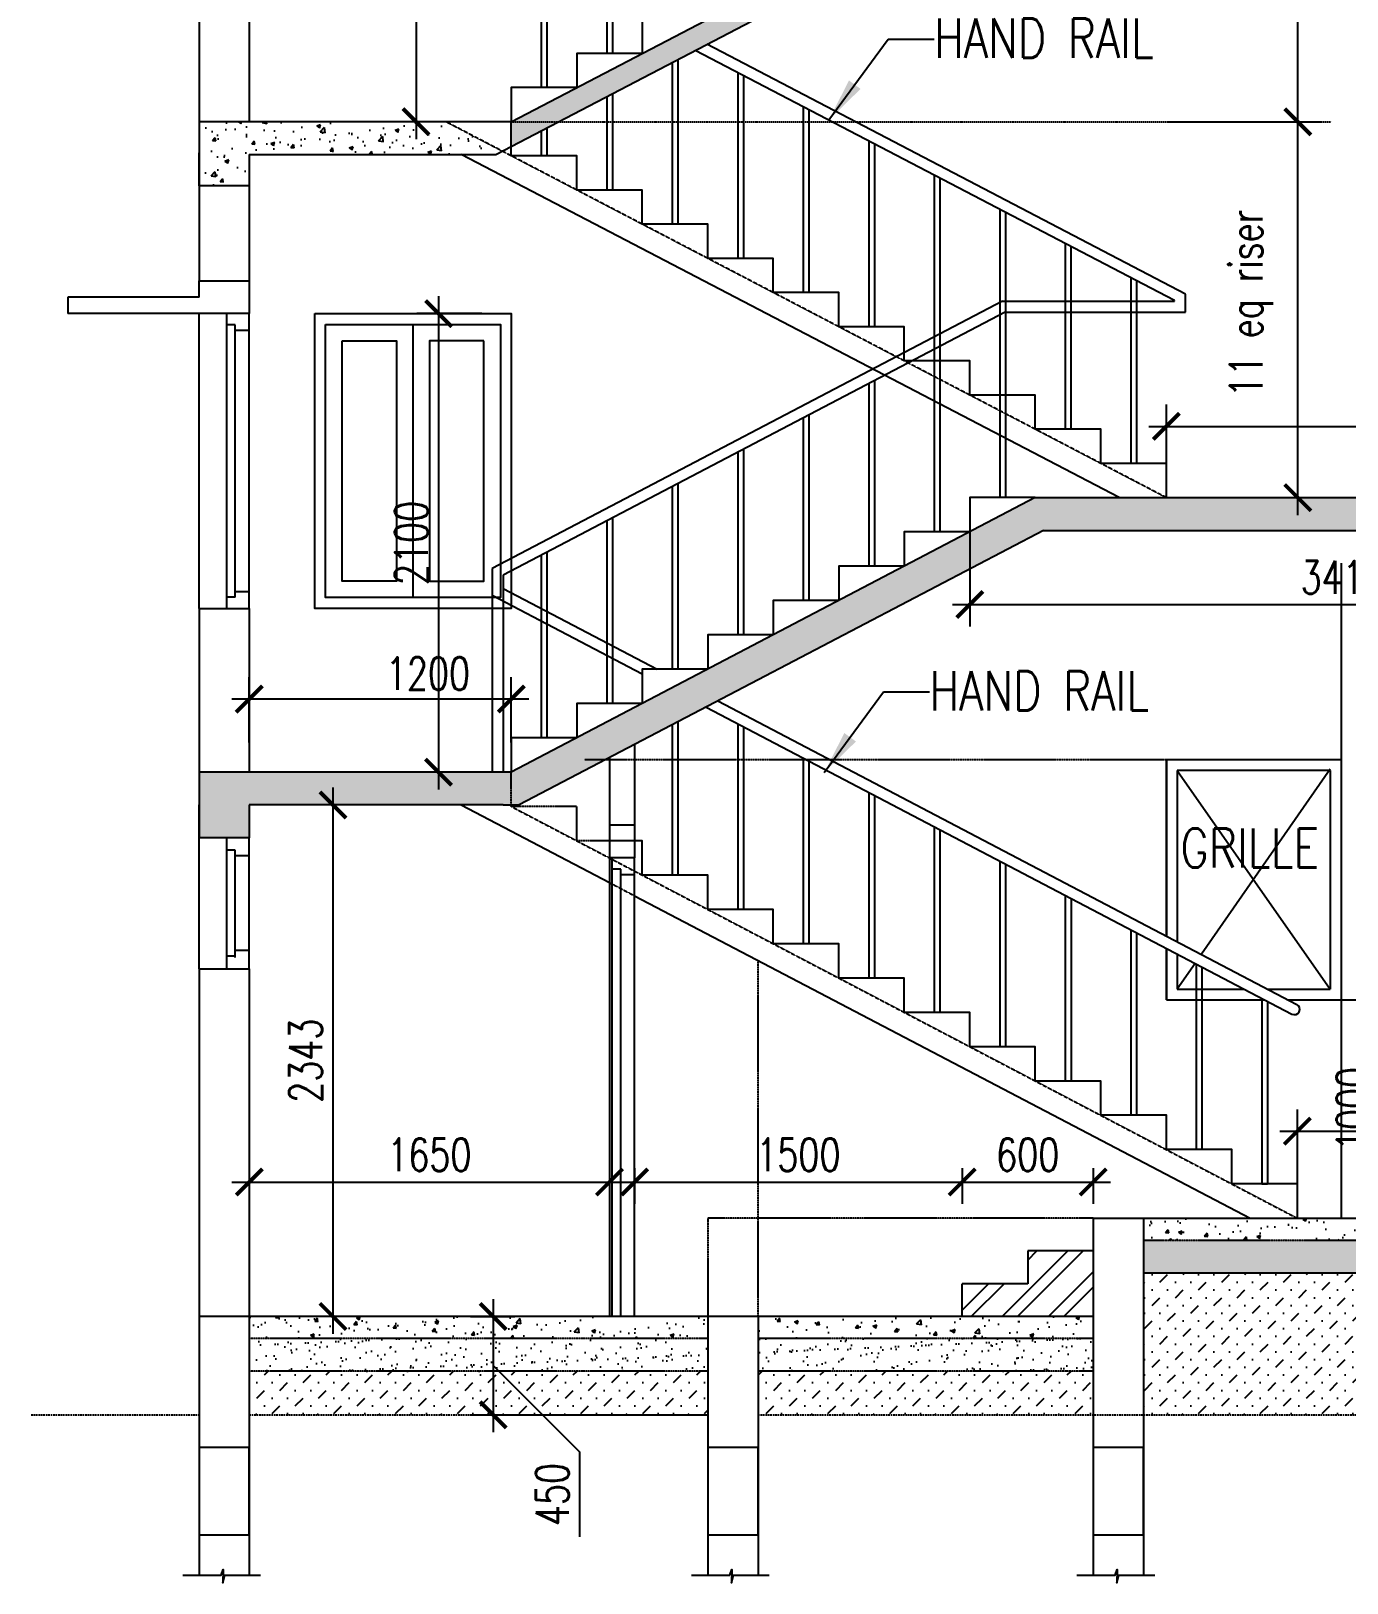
# Model space of a CAD drawing. Header units: millimetres. Extents: x 12977220 to 13113408, y -169657 to -55898.
# Drawn here: x 12994733 to 13000760, y -68969 to -61862 of the extents above; entities that cross this region are included whole.
import ezdxf

# ---------------------------------------------------------------- set-up
doc = ezdxf.new("R2010")
doc.units = ezdxf.units.MM
doc.header["$LTSCALE"] = 3
doc.header["$PDMODE"] = 66
for name, pattern in [('ACAD_ISO07W100', [3, 0, -3]), ('CENTER2', [1.125, 0.75, -0.125, 0.125, -0.125]), ('HIDDEN', [0.375, 0.25, -0.125]), ('HIDDEN2', [0.1875, 0.125, -0.0625])]:
    doc.linetypes.add(name, pattern=pattern)
for name, color, linetype in [('C3', 2, 'Continuous'), ('CENTER', 40, 'CENTER2'), ('hid', 6, 'HIDDEN2'), ('text', 33, 'Continuous'), ('WAL', 4, 'Continuous'), ('WALL', 7, 'Continuous'), ('WIN', 5, 'Continuous')]:
    doc.layers.add(name, color=color, linetype=linetype)
doc.layers.add('C4', color=210, linetype='Continuous', lineweight=25)
doc.styles.add('RS3', font='romans.shx', dxfattribs={"width": 0.75, "height": 150})
doc.styles.add('rs4', font='romans.shx', dxfattribs={"width": 0.8, "height": 200})
doc.styles.get("Standard").update_dxf_attribs({"font": 'ARIALBD.TTF', "height": 4.5})
doc.dimstyles.new('ISO-25', dxfattribs={"dimtxt": 2.5, "dimasz": 2.5, "dimexe": 1.25, "dimexo": 0.625, "dimtad": 1, "dimtxsty": 'Standard', "dimcen": 2.5, "dimadec": 0, "dimazin": 0, "dimtfac": 1, "dimtmove": 0, "dimatfit": 3, "dimfxl": 1, "dimarcsym": 0})
pattern_1 = [(45, (10598674.43, 409316.026), (35.3553391, 106.0660172), [50, -50, 0, -50, 0, -50])]
pattern_2 = [(50, (10598674.43, 409316.03), (179.315046, -15.688034), [18.75, -206.25]), (355, (10598674.43, 409316.03), (-34.687833, 188.048033), [15, -165]), (100.4514, (10598689.37, 409314.72), (144.627345, 172.359886), [15.935047, -175.285528]), (46.1842, (10598674.43, 409366.03), (266.810262, -41.379754), [28.125, -309.375]), (96.6356, (10598696.67, 409362.58), (233.665676, 243.529468), [23.902572, -262.92825]), (351.1842, (10598674.43, 409366.03), (233.665486, 243.52965), [22.5, -247.5]), (21, (10598699.43, 409353.53), (149.226763, -100.654723), [18.75, -206.25]), (326, (10598699.43, 409353.53), (60.828833, 181.287511), [15, -165]), (71.4514, (10598711.87, 409345.14), (210.055657, 80.632624), [15.935047, -175.285528]), (37.5, (10598674.43, 409316.026), (3.0399638, 83.2234635), [0, -163, 0, -167.5, 0, -165.625]), (7.5, (10598674.43, 409316.03), (65.7673844, 98.602928), [0, -95.5, 0, -159.25, 0, -63.125]), (327.5, (10598618.68, 409316.026), (133.455609, -5.638718), [0, -62.5, 0, -195, 0, -258.75]), (317.5, (10598593.68, 409316.03), (145.7965423, 25.0262456), [0, -81.25, 0, -129.5, 0, -183.75])]
pattern_3 = [(82.5, (10598674.43, 409316.026), (-70.3506592, 65.8963561), [0, -76, 0, -85, 0, -81.25]), (52.5, (10598674.43, 409316.03), (-37.2068755, 162.3489865), [0, -41, 0, -68.5, 0, -26.25]), (12.5, (10598630.945, 409272.54), (109.9014636, 110.3016192), [0, -25, 0, -90, 0, -117.5]), (2.5, (10598630.94, 409272.54), (75.252108, 137.3131425), [0, -12.5, 0, -59, 0, -67.5])]

# ---------------------------------------------------------------- blocks, each defined once
blk = doc.blocks.new('_ARCHTICK')
at = {"color": 0, "linetype": 'ByBlock', "const_width": 0.15}
blk.add_lwpolyline([(-0.5, -0.5), (0.5, 0.5)], dxfattribs=at)
blk = doc.blocks.new('*D175')
at = {"layer": 'Defpoints', "color": 0, "transparency": 16777216}
for p in [(12995732.4, -64921.2), (12995732.4, -65120.1), (12996932.4, -65120.1)]:
    blk.add_point(p, dxfattribs=at)
at = {"layer": 'WALL', "color": 8, "lineweight": -2, "transparency": 16777216}
for p, q in [((12995732.4, -65120.1), (12995732.4, -64821.2)), ((12996932.4, -65120.1), (12996932.4, -64821.2)), ((12997012.4, -64921.2), (12995652.4, -64921.2))]:
    blk.add_line(p, q, dxfattribs=at)
at = {"layer": 'WALL', "color": 8, "lineweight": -2, "transparency": 16777216, "xscale": 120, "yscale": 120, "zscale": 120, "rotation": 180}
blk.add_blockref('_ARCHTICK', (12995732.4, -64921.2), dxfattribs=at)
at = {"layer": 'WALL', "color": 8, "lineweight": -2, "transparency": 16777216, "xscale": 120, "yscale": 120, "zscale": 120}
blk.add_blockref('_ARCHTICK', (12996932.4, -64921.2), dxfattribs=at)
at = {"layer": 'WALL', "color": 6, "transparency": 16777216, "insert": (12996550.7, -64804.7), "char_height": 150, "attachment_point": 5, "style": 'RS3'}
blk.add_mtext('1200', dxfattribs=at)
blk = doc.blocks.new('*D178')
at = {"layer": 'Defpoints', "color": 0, "transparency": 16777216}
for p in [(13002447.4, -66900.2), (13000532.4, -67220.4), (13002447.4, -67265.4)]:
    blk.add_point(p, dxfattribs=at)
at = {"layer": 'WALL', "color": 8, "lineweight": -2, "transparency": 16777216}
for p, q in [((13000532.4, -67220.4), (13000532.4, -66800.2)), ((13002447.4, -67265.4), (13002447.4, -66800.2)), ((13000452.4, -66900.2), (13002527.4, -66900.2))]:
    blk.add_line(p, q, dxfattribs=at)
at = {"layer": 'WALL', "color": 8, "lineweight": -2, "transparency": 16777216, "xscale": 120, "yscale": 120, "zscale": 120, "rotation": 180}
blk.add_blockref('_ARCHTICK', (13000532.4, -66900.2), dxfattribs=at)
at = {"layer": 'WALL', "color": 8, "lineweight": -2, "transparency": 16777216, "xscale": 120, "yscale": 120, "zscale": 120}
blk.add_blockref('_ARCHTICK', (13002447.4, -66900.2), dxfattribs=at)
at = {"layer": 'WALL', "color": 6, "transparency": 16777216, "insert": (13001489.9, -66775.2), "char_height": 150, "attachment_point": 5, "style": 'RS3'}
blk.add_mtext('1915', dxfattribs=at)
blk = doc.blocks.new('*D183')
at = {"layer": 'Defpoints', "color": 0, "ltscale": 0.15, "transparency": 16777216}
for p in [(13002447.4, -63672.3), (12999932.4, -63920.4), (13002447.4, -63911.4)]:
    blk.add_point(p, dxfattribs=at)
at = {"layer": 'text', "color": 8, "lineweight": -2, "ltscale": 0.15, "transparency": 16777216}
for p, q in [((12999932.4, -63920.4), (12999932.4, -63572.3)), ((13002447.4, -63911.4), (13002447.4, -63572.3)), ((12999852.4, -63672.3), (13002527.4, -63672.3))]:
    blk.add_line(p, q, dxfattribs=at)
at = {"layer": 'text', "color": 8, "lineweight": -2, "ltscale": 0.15, "transparency": 16777216, "xscale": 120, "yscale": 120, "zscale": 120, "rotation": 180}
blk.add_blockref('_ARCHTICK', (12999932.4, -63672.3), dxfattribs=at)
at = {"layer": 'text', "color": 8, "lineweight": -2, "ltscale": 0.15, "transparency": 16777216, "xscale": 120, "yscale": 120, "zscale": 120}
blk.add_blockref('_ARCHTICK', (13002447.4, -63672.3), dxfattribs=at)
at = {"layer": 'text', "color": 6, "ltscale": 0.15, "transparency": 16777216, "insert": (13001189.9, -63547.3), "char_height": 150, "attachment_point": 5, "style": 'RS3'}
blk.add_mtext('2515', dxfattribs=at)
blk = doc.blocks.new('*D193')
at = {"layer": 'Defpoints', "color": 0, "transparency": 16777216}
for p in [(12996745.9, -67748.9), (12996745.9, -68198.9), (12996849.4, -68198.9)]:
    blk.add_point(p, dxfattribs=at)
at = {"layer": 'WALL', "color": 8, "lineweight": -2, "transparency": 16777216}
for p, q in [((12996849.4, -67668.9), (12996849.4, -68278.9)), ((12996745.9, -67748.9), (12996949.4, -67748.9)), ((12996849.4, -67973.9), (12997245.6, -68369.2)), ((12996745.9, -68198.9), (12996949.4, -68198.9)), ((12997245.6, -68369.2), (12997245.6, -68758.5))]:
    blk.add_line(p, q, dxfattribs=at)
at = {"layer": 'WALL', "color": 8, "lineweight": -2, "transparency": 16777216, "xscale": 120, "yscale": 120, "zscale": 120}
for p, rotation in [((12996849.4, -67748.9), 90), ((12996849.4, -68198.9), 270)]:
    blk.add_blockref('_ARCHTICK', p, dxfattribs=dict(at, rotation=rotation))
at = {"layer": 'WALL', "color": 6, "transparency": 16777216, "insert": (12997120.6, -68563.9), "char_height": 150, "attachment_point": 5, "rotation": 90, "style": 'RS3'}
blk.add_mtext('450', dxfattribs=at)
blk = doc.blocks.new('*D194')
at = {"layer": 'Defpoints', "color": 0, "transparency": 16777216}
for p in [(12996313.9, -65406.1), (12996116, -67748.9), (12996313.9, -67748.9)]:
    blk.add_point(p, dxfattribs=at)
at = {"layer": 'WALL', "color": 8, "lineweight": -2, "transparency": 16777216}
for p, q in [((12996116, -65326.1), (12996116, -67828.9)), ((12996313.9, -65406.1), (12996016, -65406.1)), ((12996313.9, -67748.9), (12996016, -67748.9))]:
    blk.add_line(p, q, dxfattribs=at)
at = {"layer": 'WALL', "color": 8, "lineweight": -2, "transparency": 16777216, "xscale": 120, "yscale": 120, "zscale": 120}
for p, rotation in [((12996116, -65406.1), 90), ((12996116, -67748.9), 270)]:
    blk.add_blockref('_ARCHTICK', p, dxfattribs=dict(at, rotation=rotation))
at = {"layer": 'WALL', "color": 6, "transparency": 16777216, "insert": (12995991, -66577.5), "char_height": 150, "attachment_point": 5, "rotation": 90, "style": 'RS3'}
blk.add_mtext('2343', dxfattribs=at)
blk = doc.blocks.new('*D195')
at = {"layer": 'Defpoints', "color": 0, "transparency": 16777216}
for p in [(12995732.4, -66938.5), (12997382.4, -66938.5), (12997382.4, -67133)]:
    blk.add_point(p, dxfattribs=at)
at = {"layer": 'WALL', "color": 8, "lineweight": -2, "transparency": 16777216}
for p, q in [((12995732.4, -66938.5), (12995732.4, -67233)), ((12997382.4, -66938.5), (12997382.4, -67233)), ((12995652.4, -67133), (12997462.4, -67133))]:
    blk.add_line(p, q, dxfattribs=at)
at = {"layer": 'WALL', "color": 8, "lineweight": -2, "transparency": 16777216, "xscale": 120, "yscale": 120, "zscale": 120, "rotation": 180}
blk.add_blockref('_ARCHTICK', (12995732.4, -67133), dxfattribs=at)
at = {"layer": 'WALL', "color": 8, "lineweight": -2, "transparency": 16777216, "xscale": 120, "yscale": 120, "zscale": 120}
blk.add_blockref('_ARCHTICK', (12997382.4, -67133), dxfattribs=at)
at = {"layer": 'WALL', "color": 6, "transparency": 16777216, "insert": (12996557.4, -67008), "char_height": 150, "attachment_point": 5, "style": 'RS3'}
blk.add_mtext('1650', dxfattribs=at)
blk = doc.blocks.new('*D196')
at = {"layer": 'Defpoints', "color": 0, "transparency": 16777216}
for p in [(12997497.4, -67069.8), (12998997.4, -67069.8), (12998997.4, -67133)]:
    blk.add_point(p, dxfattribs=at)
at = {"layer": 'WALL', "color": 8, "lineweight": -2, "transparency": 16777216}
for p, q in [((12997497.4, -67069.8), (12997497.4, -67233)), ((12998997.4, -67069.8), (12998997.4, -67233)), ((12997417.4, -67133), (12999077.4, -67133))]:
    blk.add_line(p, q, dxfattribs=at)
at = {"layer": 'WALL', "color": 8, "lineweight": -2, "transparency": 16777216, "xscale": 120, "yscale": 120, "zscale": 120, "rotation": 180}
blk.add_blockref('_ARCHTICK', (12997497.4, -67133), dxfattribs=at)
at = {"layer": 'WALL', "color": 8, "lineweight": -2, "transparency": 16777216, "xscale": 120, "yscale": 120, "zscale": 120}
blk.add_blockref('_ARCHTICK', (12998997.4, -67133), dxfattribs=at)
at = {"layer": 'WALL', "color": 6, "transparency": 16777216, "insert": (12998247.4, -67008), "char_height": 150, "attachment_point": 5, "style": 'RS3'}
blk.add_mtext('1500', dxfattribs=at)
blk = doc.blocks.new('*D197')
at = {"layer": 'Defpoints', "color": 0, "transparency": 16777216}
for p in [(12998997.4, -67069.8), (12999597.4, -67069.8), (12999597.4, -67133)]:
    blk.add_point(p, dxfattribs=at)
at = {"layer": 'WALL', "color": 8, "lineweight": -2, "transparency": 16777216}
for p, q in [((12998997.4, -67069.8), (12998997.4, -67233)), ((12999597.4, -67069.8), (12999597.4, -67233)), ((12998917.4, -67133), (12999677.4, -67133))]:
    blk.add_line(p, q, dxfattribs=at)
at = {"layer": 'WALL', "color": 8, "lineweight": -2, "transparency": 16777216, "xscale": 120, "yscale": 120, "zscale": 120, "rotation": 180}
blk.add_blockref('_ARCHTICK', (12998997.4, -67133), dxfattribs=at)
at = {"layer": 'WALL', "color": 8, "lineweight": -2, "transparency": 16777216, "xscale": 120, "yscale": 120, "zscale": 120}
blk.add_blockref('_ARCHTICK', (12999597.4, -67133), dxfattribs=at)
at = {"layer": 'WALL', "color": 6, "transparency": 16777216, "insert": (12999297.4, -67008), "char_height": 150, "attachment_point": 5, "style": 'RS3'}
blk.add_mtext('600', dxfattribs=at)
blk = doc.blocks.new('*D198')
at = {"layer": 'Defpoints', "color": 0, "transparency": 16777216}
for p in [(12996797.6, -63156.1), (12996599.6, -65256.1), (12996797.6, -65256.1)]:
    blk.add_point(p, dxfattribs=at)
at = {"layer": 'WALL', "color": 8, "lineweight": -2, "transparency": 16777216}
for p, q in [((12996599.6, -63076.1), (12996599.6, -65336.1)), ((12996797.6, -63156.1), (12996499.6, -63156.1)), ((12996797.6, -65256.1), (12996499.6, -65256.1))]:
    blk.add_line(p, q, dxfattribs=at)
at = {"layer": 'WALL', "color": 8, "lineweight": -2, "transparency": 16777216, "xscale": 120, "yscale": 120, "zscale": 120}
for p, rotation in [((12996599.6, -63156.1), 90), ((12996599.6, -65256.1), 270)]:
    blk.add_blockref('_ARCHTICK', p, dxfattribs=dict(at, rotation=rotation))
at = {"layer": 'WALL', "color": 6, "transparency": 16777216, "insert": (12996474.6, -64206.1), "char_height": 150, "attachment_point": 5, "rotation": 90, "style": 'RS3'}
blk.add_mtext('2100', dxfattribs=at)
blk = doc.blocks.new('*D199')
at = {"layer": 'Defpoints', "color": 0, "transparency": 16777216}
for p in [(12996694.2, -60177.2), (12996496.3, -62277.2), (12996694.2, -62277.2)]:
    blk.add_point(p, dxfattribs=at)
at = {"layer": 'WALL', "color": 8, "lineweight": -2, "transparency": 16777216}
for p, q in [((12996496.3, -60097.2), (12996496.3, -62357.2)), ((12996694.2, -60177.2), (12996396.3, -60177.2)), ((12996694.2, -62277.2), (12996396.3, -62277.2))]:
    blk.add_line(p, q, dxfattribs=at)
at = {"layer": 'WALL', "color": 8, "lineweight": -2, "transparency": 16777216, "xscale": 120, "yscale": 120, "zscale": 120}
for p, rotation in [((12996496.3, -60177.2), 90), ((12996496.3, -62277.2), 270)]:
    blk.add_blockref('_ARCHTICK', p, dxfattribs=dict(at, rotation=rotation))
at = {"layer": 'WALL', "color": 6, "transparency": 16777216, "insert": (12996371.3, -61227.2), "char_height": 150, "attachment_point": 5, "rotation": 90, "style": 'RS3'}
blk.add_mtext('2100', dxfattribs=at)
blk = doc.blocks.new('*D201')
at = {"layer": 'Defpoints', "color": 0, "ltscale": 0.15, "transparency": 16777216}
for p in [(12999932.4, -62277.2), (13000534.5, -62277.2), (12999932.4, -63998.9)]:
    blk.add_point(p, dxfattribs=at)
at = {"layer": 'text', "color": 8, "lineweight": -2, "ltscale": 0.15, "transparency": 16777216}
for p, q in [((13000534.5, -64078.9), (13000534.5, -62197.2)), ((12999932.4, -62277.2), (13000634.5, -62277.2)), ((12999932.4, -63998.9), (13000634.5, -63998.9))]:
    blk.add_line(p, q, dxfattribs=at)
at = {"layer": 'text', "color": 8, "lineweight": -2, "ltscale": 0.15, "transparency": 16777216, "xscale": 120, "yscale": 120, "zscale": 120}
for p, rotation in [((13000534.5, -62277.2), 90), ((13000534.5, -63998.9), 270)]:
    blk.add_blockref('_ARCHTICK', p, dxfattribs=dict(at, rotation=rotation))
at = {"layer": 'text', "color": 6, "ltscale": 0.15, "transparency": 16777216, "insert": (13000322.3, -63109.4), "char_height": 150, "attachment_point": 5, "rotation": 90, "style": 'RS3'}
blk.add_mtext('11 eq riser', dxfattribs=at)
blk = doc.blocks.new('*D203')
at = {"layer": 'Defpoints', "color": 0, "transparency": 16777216}
for p in [(13000696.7, -66299.1), (13000911.9, -66299.1), (13000696.7, -67298.9)]:
    blk.add_point(p, dxfattribs=at)
at = {"layer": 'WALL', "color": 8, "lineweight": -2, "transparency": 16777216}
for p, q in [((13000911.9, -67378.9), (13000911.9, -66219.1)), ((13000696.7, -66299.1), (13001011.9, -66299.1)), ((13000696.7, -67298.9), (13001011.9, -67298.9))]:
    blk.add_line(p, q, dxfattribs=at)
at = {"layer": 'WALL', "color": 8, "lineweight": -2, "transparency": 16777216, "xscale": 120, "yscale": 120, "zscale": 120}
for p, rotation in [((13000911.9, -66299.1), 90), ((13000911.9, -67298.9), 270)]:
    blk.add_blockref('_ARCHTICK', p, dxfattribs=dict(at, rotation=rotation))
at = {"layer": 'WALL', "color": 6, "transparency": 16777216, "insert": (13000786.9, -66799), "char_height": 150, "attachment_point": 5, "rotation": 90, "style": 'RS3'}
blk.add_mtext('1000', dxfattribs=at)
blk = doc.blocks.new('*D225')
at = {"layer": 'Defpoints', "color": 0, "ltscale": 0.15, "transparency": 16777216}
for p in [(12999032.4, -63998.9), (13002447.4, -63998.9), (13002447.4, -64488.7)]:
    blk.add_point(p, dxfattribs=at)
at = {"layer": 'text', "color": 8, "lineweight": -2, "ltscale": 0.15, "transparency": 16777216}
for p, q in [((12999032.4, -63998.9), (12999032.4, -64588.7)), ((13002447.4, -63998.9), (13002447.4, -64588.7)), ((12998952.4, -64488.7), (13002527.4, -64488.7))]:
    blk.add_line(p, q, dxfattribs=at)
at = {"layer": 'text', "color": 8, "lineweight": -2, "ltscale": 0.15, "transparency": 16777216, "xscale": 120, "yscale": 120, "zscale": 120, "rotation": 180}
blk.add_blockref('_ARCHTICK', (12999032.4, -64488.7), dxfattribs=at)
at = {"layer": 'text', "color": 8, "lineweight": -2, "ltscale": 0.15, "transparency": 16777216, "xscale": 120, "yscale": 120, "zscale": 120}
blk.add_blockref('_ARCHTICK', (13002447.4, -64488.7), dxfattribs=at)
at = {"layer": 'text', "color": 6, "ltscale": 0.15, "transparency": 16777216, "insert": (13000739.9, -64363.7), "char_height": 150, "attachment_point": 5, "style": 'RS3'}
blk.add_mtext('3415', dxfattribs=at)
blk = doc.blocks.new('*D232')
at = {"layer": 'Defpoints', "color": 0, "ltscale": 0.15, "transparency": 16777216}
for p in [(12999932.4, -60398.9), (13000534.5, -60398.9), (12999932.4, -62277.2)]:
    blk.add_point(p, dxfattribs=at)
at = {"layer": 'text', "color": 8, "lineweight": -2, "ltscale": 0.15, "transparency": 16777216}
for p, q in [((13000534.5, -62357.2), (13000534.5, -60318.9)), ((12999932.4, -60398.9), (13000634.5, -60398.9)), ((12999932.4, -62277.2), (13000634.5, -62277.2))]:
    blk.add_line(p, q, dxfattribs=at)
at = {"layer": 'text', "color": 8, "lineweight": -2, "ltscale": 0.15, "transparency": 16777216, "xscale": 120, "yscale": 120, "zscale": 120}
for p, rotation in [((13000534.5, -60398.9), 90), ((13000534.5, -62277.2), 270)]:
    blk.add_blockref('_ARCHTICK', p, dxfattribs=dict(at, rotation=rotation))
at = {"layer": 'text', "color": 6, "ltscale": 0.15, "transparency": 16777216, "insert": (13000779.4, -61387.6), "char_height": 150, "attachment_point": 5, "rotation": 90, "style": 'RS3'}
blk.add_mtext('23 eq riser', dxfattribs=at)

msp = doc.modelspace()

# ---------------------------------------------------------------- hatches: boundary and pattern name
at = {"layer": 'C3', "ltscale": 0.15}
h = msp.add_hatch(dxfattribs=at)
h.set_pattern_fill('ANSI32', color=8, scale=400, style=0)
h.set_pattern_definition([(45, (10598674.43, 409316.03), (-106.066017, 106.066017), []), (45, (10598745.14, 409316.03), (-106.066017, 106.066017), [])])
h.paths.add_polyline_path([(12999597.4, -67448.9), (12999297.4, -67448.9), (12999297.4, -67598.9), (12998997.4, -67598.9), (12998997.4, -67748.9), (12999597.4, -67748.9)])
at = {"layer": 'WALL', "ltscale": 0.15}
h = msp.add_hatch(dxfattribs=at)
h.set_pattern_fill('AR-CONC', color=8, scale=25, style=0)
h.set_pattern_definition(pattern_2)
h.paths.add_polyline_path([(13005266.6, -60698.9), (13003717.4, -60698.9), (12999957.4, -60698.9), (12996932.4, -62277.2), (12996932.4, -62390), (12999886.1, -60848.9), (13005266.6, -60848.9)])
h.paths.add_polyline_path([(13006832.4, -60698.9), (13005266.6, -60698.9), (13005266.6, -60848.9), (13006602.4, -60848.9), (13006602.4, -60998.9), (13006832.4, -60998.9), (13006832.4, -60848.9)])
h = msp.add_hatch(dxfattribs=at)
h.set_pattern_fill('AR-CONC', color=8, scale=25, style=0)
h.set_pattern_definition(pattern_2)
h.paths.add_polyline_path([(12996632.4, -62277.2), (12995502.4, -62277.2), (12995502.4, -62420.1), (12995502.4, -62570.1), (12995732.4, -62570.1), (12995732.4, -62427.2), (12996703.7, -62427.2), (12996861.1, -62427.2), (12996890.5, -62411.9)])
h = msp.add_hatch(dxfattribs=at)
h.set_pattern_fill('AR-CONC', color=8, scale=25, style=0)
h.set_pattern_definition(pattern_2)
h.paths.add_polyline_path([(13006832.4, -63998.9), (13005266.6, -63998.9), (13005266.6, -64148.9), (13006602.4, -64148.9), (13006602.4, -64448.9), (13012282.4, -64448.9), (13012282.4, -64798.9), (13012132.4, -64798.9), (13012132.4, -64898.9), (13012282.4, -64898.9), (13012582.4, -64898.9), (13013267.4, -64898.9), (13013382.4, -64898.9), (13013382.4, -64798.9), (13012582.4, -64798.9), (13012582.4, -64448.9), (13013382.4, -64448.9), (13013382.4, -64298.9), (13012582.4, -64298.9), (13006832.4, -64298.9)])
h.paths.add_polyline_path([(13005266.6, -63998.9), (12999332.4, -63998.9), (12997832.8, -64784.4), (12997832.8, -64784.6), (12997832.4, -64784.6), (12996932.4, -65256.1), (12996932.4, -65406.1), (12996969.3, -65406.1), (12998062.4, -64833.5), (12999369.3, -64148.9), (13002447.4, -64148.9), (13002447.4, -64298.9), (13002677.4, -64298.9), (13002677.4, -64148.9), (13003717.4, -64148.9), (13005266.6, -64148.9)])
h.paths.add_polyline_path([(12996932.4, -65256.1), (12995502.4, -65256.1), (12995502.4, -65556.1), (12995732.4, -65556.1), (12995732.4, -65406.1), (12996895.5, -65406.1), (12996932.4, -65406.1)])
h = msp.add_hatch(dxfattribs=at)
h.set_pattern_fill('AR-CONC', color=8, scale=25, style=0)
h.set_pattern_definition([(50, (11109904.74, 74309.02), (179.315046, -15.688034), [18.75, -206.25]), (355, (11109904.74, 74309.02), (-34.687833, 188.048033), [15, -165]), (100.4514, (11109919.68, 74307.71), (144.627345, 172.359886), [15.935047, -175.285528]), (46.1842, (11109904.74, 74359.02), (266.810262, -41.379754), [28.125, -309.375]), (96.6356, (11109926.97, 74355.57), (233.665676, 243.529468), [23.902572, -262.92825]), (351.1842, (11109904.74, 74359.02), (233.665486, 243.52965), [22.5, -247.5]), (21, (11109929.74, 74346.52), (149.226763, -100.654723), [18.75, -206.25]), (326, (11109929.74, 74346.52), (60.828833, 181.287511), [15, -165]), (71.4514, (11109942.17, 74338.13), (210.055657, 80.632624), [15.935047, -175.285528]), (37.5, (11109904.74, 74309.02), (3.0399638, 83.2234635), [0, -163, 0, -167.5, 0, -165.625]), (7.5, (11109904.74, 74309.02), (65.7673844, 98.602928), [0, -95.5, 0, -159.25, 0, -63.125]), (327.5, (11109848.99, 74309.02), (133.455609, -5.638718), [0, -62.5, 0, -195, 0, -258.75]), (317.5, (11109823.99, 74309.02), (145.796542, 25.0262456), [0, -81.25, 0, -129.5, 0, -183.75])])
h.paths.add_polyline_path([(12999827.4, -67298.9), (12999827.4, -67398.9), (13002447.4, -67398.9), (13002447.4, -67298.9)])
h = msp.add_hatch(dxfattribs=at)
h.set_pattern_fill('AR-SAND', color=8, scale=50, angle=45, style=0)
h.set_pattern_definition(pattern_3)
h.paths.add_polyline_path([(13002447.4, -67398.9), (13001362.4, -67398.9), (12999827.4, -67398.9), (12999827.4, -67548.9), (13001592.4, -67548.9), (13002447.4, -67548.9)])
h.paths.add_polyline_path([(13005266.6, -67398.9), (13003717.4, -67398.9), (13002677.4, -67398.9), (13002677.4, -67548.9), (13003717.4, -67548.9), (13005266.6, -67548.9)])
h.paths.add_polyline_path([(13004777.8, -68052.5), (13004777.8, -67445.4), (13005152.8, -67445.4), (13005152.8, -68052.5)], flags=9)
h = msp.add_hatch(dxfattribs=at)
h.set_pattern_fill('MUDST', color=8, scale=200, angle=45, style=0)
h.set_pattern_definition(pattern_1)
h.paths.add_polyline_path([(13002447.4, -67548.9), (13001362.4, -67548.9), (12999827.4, -67548.9), (12999827.4, -68198.9), (13002447.4, -68198.9)])
h.paths.add_polyline_path([(13004153.4, -67548.9), (13003717.4, -67548.9), (13002677.4, -67548.9), (13002677.4, -68198.9), (13003717.4, -68198.9), (13004153.4, -68198.9)])
h = msp.add_hatch(dxfattribs=at)
h.set_pattern_fill('AR-CONC', color=8, scale=25, style=0)
h.set_pattern_definition(pattern_2)
h.paths.add_polyline_path([(12997832.4, -67748.9), (12997382.4, -67748.9), (12995732.4, -67748.9), (12995732.4, -67848.9), (12997382.4, -67848.9), (12997832.4, -67848.9)])
h = msp.add_hatch(dxfattribs=at)
h.set_pattern_fill('AR-CONC', color=8, scale=25, style=0)
h.set_pattern_definition(pattern_2)
h.paths.add_polyline_path([(12999597.4, -67748.9), (12998062.4, -67748.9), (12998062.4, -67848.9), (12999597.4, -67848.9)])
h = msp.add_hatch(dxfattribs=at)
h.set_pattern_fill('AR-SAND', color=8, scale=50, angle=45, style=0)
h.set_pattern_definition(pattern_3)
h.paths.add_polyline_path([(12997832.4, -67848.9), (12997382.4, -67848.9), (12995732.4, -67848.9), (12995732.4, -67998.9), (12997832.4, -67998.9)])
h.paths.add_polyline_path([(12999597.4, -67848.9), (12998062.4, -67848.9), (12998062.4, -67998.9), (12999597.4, -67998.9)])
h = msp.add_hatch(dxfattribs=at)
h.set_pattern_fill('MUDST', color=8, scale=200, angle=45, style=0)
h.set_pattern_definition(pattern_1)
h.paths.add_polyline_path([(12997832.4, -67998.9), (12995732.4, -67998.9), (12995732.4, -68198.9), (12997832.4, -68198.9)])
h = msp.add_hatch(dxfattribs=at)
h.set_pattern_fill('MUDST', color=8, scale=200, angle=45, style=0)
h.set_pattern_definition(pattern_1)
h.paths.add_polyline_path([(12999597.4, -67998.9), (12998062.4, -67998.9), (12998062.4, -68198.9), (12999597.4, -68198.9)])

# ---------------------------------------------------------------- linework, layer by layer
at = {"layer": 'C4', "ltscale": 0.15}
msp.add_line((13000369.4, -67141.8), (13000395.4, -67141.8), dxfattribs=at)
at = {"layer": 'CENTER', "color": 8, "linetype": 'ACAD_ISO07W100'}
msp.add_line((12996932.4, -62277.2), (13000693.4, -62277.2), dxfattribs=at)
at = {"layer": 'hid', "color": 8}
for p, q in [((12999932.4, -63998.9), (12996632.4, -62277.2)), ((12996932.4, -65413.2), (13000532.4, -67298.9))]:
    msp.add_line(p, q, dxfattribs=at)
at = {"layer": 'hid', "color": 5}
for p, q in [((12999932.4, -65198.9), (12997267.4, -65198.9)), ((12997382.4, -65761.8), (12997497.4, -65822.1)), ((12998062.4, -67748.9), (12998062.4, -66118)), ((12999597.4, -67298.9), (12997832.4, -67298.9)), ((12997832.4, -67298.9), (12997832.4, -67748.9)), ((12997382.4, -67848.9), (12995732.4, -67848.9)), ((12997832.4, -67848.9), (12997382.4, -67848.9)), ((12999597.4, -67848.9), (12998062.4, -67848.9)), ((12997832.4, -67998.9), (12995732.4, -67998.9)), ((12999597.4, -67998.9), (12998062.4, -67998.9))]:
    msp.add_line(p, q, dxfattribs=at)
at = {"layer": 'hid', "color": 8}
msp.add_lwpolyline([(12997382.4, -65570.4), (12997232.4, -65570.4), (12997232.4, -65413.2), (12996932.4, -65413.2), (12996932.4, -65256.1)], dxfattribs=at)
at = {"layer": 'hid', "color": 5}
msp.add_lwpolyline([(12997497.4, -65570.4), (12997382.4, -65570.4)], dxfattribs=at)
at = {"layer": 'text', "color": 7, "ltscale": 0.15}
for p, q in [((12996932.4, -62277.2), (12999957.4, -60698.9)), ((12996932.4, -62277.2), (12995502.4, -62277.2)), ((12995502.4, -62277.2), (12995502.4, -62427.2)), ((12995502.4, -62277.2), (12995502.4, -62420.1)), ((12996932.4, -62433.7), (12996932.4, -62277.2)), ((12995732.4, -62427.2), (12996703.7, -62427.2)), ((12996703.7, -62427.2), (12996861.1, -62427.2)), ((12995502.4, -63006.1), (12995732.4, -63006.1)), ((12995502.4, -63081.1), (12995502.4, -63006.1)), ((12995732.4, -63006.1), (12995732.4, -63156.1)), ((12994902.4, -63081.1), (12994902.4, -63156.1)), ((12995502.4, -63081.1), (12994902.4, -63081.1)), ((12995502.4, -63156.1), (12994902.4, -63156.1)), ((12995732.4, -63156.1), (12995502.4, -63156.1)), ((12999332.4, -63998.9), (13006832.4, -63998.9)), ((12999369.3, -64148.9), (12998062.4, -64833.5)), ((12999369.3, -64148.9), (12999447.4, -64148.9)), ((12999369.3, -64148.9), (13002447.4, -64148.9)), ((12995502.4, -65256.1), (12995502.4, -65406.1))]:
    msp.add_line(p, q, dxfattribs=at)
at = {"layer": 'text', "color": 1, "ltscale": 0.15}
for p, q in [((12995502.4, -61527.2), (12995502.4, -63006.1)), ((12995732.4, -61527.2), (12995732.4, -62277.2)), ((12995732.4, -62570.1), (12995732.4, -63006.1)), ((12999332.4, -63998.9), (12996932.4, -65256.1)), ((12995502.4, -64506.1), (12995502.4, -65556.1)), ((12995502.4, -64506.1), (12995732.4, -64506.1)), ((12995732.4, -64506.1), (12995732.4, -65256.1)), ((12998062.4, -64833.5), (12996969.3, -65406.1)), ((12997497.4, -65129.5), (12997497.4, -65648.9)), ((12997382.4, -65189.7), (12997382.4, -65648.9)), ((12996932.4, -65256.1), (12995502.4, -65256.1)), ((12996895.5, -65406.1), (12995732.4, -65406.1)), ((12995732.4, -65406.1), (12995732.4, -65556.1)), ((12996895.5, -65406.1), (12996969.3, -65406.1)), ((12997497.4, -65498.9), (12997382.4, -65498.9)), ((12997497.4, -65648.9), (12997382.4, -65648.9)), ((12995502.4, -66156.1), (12995502.4, -68933.8)), ((12995502.4, -66156.1), (12995732.4, -66156.1)), ((12995732.4, -66156.1), (12995732.4, -68933.8)), ((12999597.4, -67298.9), (13002447.4, -67298.9)), ((12999597.4, -67298.9), (12999597.4, -67448.9)), ((12999597.4, -67298.9), (12999597.4, -68933.8)), ((12999827.4, -67298.9), (12999827.4, -68933.8)), ((12999297.4, -67448.9), (12999297.4, -67598.9)), ((12999597.4, -67448.9), (12999297.4, -67448.9)), ((12999297.4, -67598.9), (12998997.4, -67598.9)), ((12998997.4, -67748.9), (12998997.4, -67598.9)), ((12997382.4, -67748.9), (12995502.4, -67748.9)), ((12999597.4, -67748.9), (12997382.4, -67748.9)), ((12997832.4, -67748.9), (12997832.4, -68933.8)), ((12998062.4, -67748.9), (12998062.4, -68933.8))]:
    msp.add_line(p, q, dxfattribs=at)
at = {"layer": 'text', "color": 1, "linetype": 'HIDDEN', "ltscale": 10}
for p, q in [((12994733.1, -68198.9), (12995502.4, -68198.9)), ((12995732.4, -68198.9), (12997832.4, -68198.9)), ((12996832.4, -68198.9), (12997832.4, -68198.9)), ((12998062.4, -68198.9), (13002447.4, -68198.9))]:
    msp.add_line(p, q, dxfattribs=at)
at = {"layer": 'text', "color": 7, "ltscale": 0.15}
for points in [[(12996861.1, -62427.2), (12999886.1, -60848.9), (13006602.4, -60848.9), (13006602.4, -60998.9), (13006832.4, -60998.9), (13006832.4, -60848.9)], [(12995732.4, -62427.2), (12995732.4, -62570.1), (12995502.4, -62570.1), (12995502.4, -62420.1)]]:
    msp.add_lwpolyline(points, dxfattribs=at)
at = {"layer": 'text', "color": 1, "ltscale": 0.15}
for points in [[(12995732.4, -65406.1), (12995732.4, -65556.1), (12995502.4, -65556.1), (12995502.4, -65406.1)], [(12995428, -68933.8), (12995603.4, -68933.8), (12995612.3, -68907.2), (12995610.8, -68969.2), (12995619.9, -68933.8), (12995784.2, -68933.8)], [(12997758, -68933.8), (12997933.4, -68933.8), (12997942.3, -68907.2), (12997940.8, -68969.2), (12997949.9, -68933.8), (12998114.2, -68933.8)], [(12999523, -68933.8), (12999698.4, -68933.8), (12999707.3, -68907.2), (12999705.8, -68969.2), (12999714.9, -68933.8), (12999879.2, -68933.8)]]:
    msp.add_lwpolyline(points, dxfattribs=at)
at = {"layer": 'text', "color": 7, "ltscale": 0.15}
for points in [[(12995732.4, -68348.9), (12995502.4, -68348.9), (12995502.4, -68748.9), (12995732.4, -68748.9)], [(12998062.4, -68348.9), (12997832.4, -68348.9), (12997832.4, -68748.9), (12998062.4, -68748.9)], [(12999827.4, -68348.9), (12999597.4, -68348.9), (12999597.4, -68748.9), (12999827.4, -68748.9)]]:
    msp.add_lwpolyline(points, close=True, dxfattribs=at)
at = {"layer": 'WAL', "color": 8, "ltscale": 0.15}
for p, q in [((12997395.4, -61113.8), (12997395.4, -61964.2)), ((12997369.4, -61127.3), (12997369.4, -61964.2)), ((12997069.4, -61283.9), (12997069.4, -62120.7)), ((12997095.4, -61270.3), (12997095.4, -62120.7)), ((12997369.4, -61739.2), (12997369.4, -61964.2)), ((12997395.4, -61752.9), (12997395.4, -61964.2)), ((12997669.4, -62005.5), (12997669.4, -62748.2)), ((12997695.4, -61991.9), (12997695.4, -62748.2)), ((12997969.4, -62052.3), (12997969.4, -62904.7)), ((12997995.4, -62065.9), (12997995.4, -62904.7)), ((12997369.4, -62162), (12997369.4, -62591.6)), ((12997395.4, -62148.4), (12997395.4, -62591.6)), ((12998269.4, -62208.8), (12998269.4, -63061.2)), ((12998295.4, -62222.4), (12998295.4, -63061.2)), ((12997069.4, -62318.5), (12997069.4, -62435.1)), ((12997095.4, -62304.9), (12997095.4, -62435.1)), ((12998569.4, -62365.3), (12998569.4, -63217.7)), ((12998595.4, -62379), (12998595.4, -63217.7)), ((12998869.4, -62521.8), (12998869.4, -63374.3)), ((12998895.4, -62535.5), (12998895.4, -63374.3)), ((12999169.4, -62678.4), (12999169.4, -63530.8)), ((12999195.4, -62692), (12999195.4, -63530.8)), ((12999469.4, -62834.9), (12999469.4, -63687.3)), ((12999495.4, -62848.5), (12999495.4, -63687.3)), ((12999769.4, -62991.4), (12999769.4, -63843.8)), ((12999795.4, -63005.1), (12999795.4, -63843.8)), ((12999169.4, -63162.2), (12999169.4, -64001)), ((12999195.4, -63149.2), (12999195.4, -64001)), ((12998869.4, -63319.3), (12998869.4, -64158.1)), ((12998895.4, -63305.7), (12998895.4, -64158.1)), ((12998595.4, -63462.8), (12998595.4, -64315.2)), ((12998569.4, -63476.5), (12998569.4, -64315.2)), ((12998269.4, -63633.6), (12998269.4, -64472.4)), ((12998295.4, -63620), (12998295.4, -64472.4)), ((12997969.4, -63790.8), (12997969.4, -64629.5)), ((12997995.4, -63777.1), (12997995.4, -64629.5)), ((12997669.8, -63947.7), (12997669.8, -64786.5)), ((12997695.8, -63934.1), (12997695.8, -64786.5)), ((12997369.4, -64105.1), (12997369.4, -64943.8)), ((12997395.4, -64091.4), (12997395.4, -64943.8)), ((12997095.4, -64248.6), (12997095.4, -65101)), ((12997069.4, -64262.2), (12997069.4, -65101)), ((12997069.4, -64564.9), (12997069.4, -65098.9)), ((12997095.4, -64578.5), (12997095.4, -65098.9)), ((12997369.4, -64722), (12997369.4, -64941.8)), ((12997395.4, -64735.7), (12997395.4, -64941.8)), ((12997695.8, -65025.5), (12997695.8, -65729.5)), ((12997669.8, -65039.2), (12997669.8, -65729.5)), ((12997969.4, -65036.3), (12997969.4, -65886.7)), ((12997995.4, -65049.9), (12997995.4, -65886.7)), ((12998269.4, -65193.4), (12998269.4, -66043.8)), ((12998295.4, -65207.1), (12998295.4, -66043.8)), ((12998569.4, -65350.6), (12998569.4, -66201)), ((12998595.4, -65364.2), (12998595.4, -66201)), ((12998869.4, -65507.7), (12998869.4, -66358.1)), ((12998895.4, -65521.4), (12998895.4, -66358.1)), ((12999169.4, -65664.9), (12999169.4, -66515.2)), ((12999195.4, -65678.5), (12999195.4, -66515.2)), ((12999469.8, -65822), (12999469.8, -66672.4)), ((12999495.8, -65835.7), (12999495.8, -66672.4)), ((12999769.4, -65979.2), (12999769.4, -66829.5)), ((12999795.4, -65992.8), (12999795.4, -66829.5)), ((13000069.4, -66134.3), (13000069.4, -66984.6)), ((13000095.4, -66147.9), (13000095.4, -66984.6)), ((13000369.4, -66291.4), (13000369.4, -67141.8)), ((13000395.4, -66305.1), (13000395.4, -67141.8))]:
    msp.add_line(p, q, dxfattribs=at)
at = {"layer": 'WAL', "color": 3, "ltscale": 0.15}
for p, q in [((12999969.9, -63096.6), (12997773.9, -61950.9)), ((13000019.9, -63066.3), (12997828, -61922.7)), ((12999716.2, -63998.9), (12996703.7, -62427.2)), ((12999182.4, -63098.9), (12996844.9, -64323.3)), ((12999182.4, -63098.9), (12999969.9, -63098.9)), ((12999969.9, -63098.9), (12999969.9, -63096.6)), ((13000019.9, -63148.9), (13000019.9, -63066.2)), ((12999194.7, -63148.9), (12996894.9, -64353.6)), ((12999194.7, -63148.9), (13000019.9, -63148.9)), ((12996844.9, -64323.3), (12996844.9, -65256.1)), ((12996894.9, -64353.6), (12996894.9, -65256.1)), ((12996844.9, -64445.3), (12997532.4, -64805.4)), ((12996894.9, -64415), (12997600.6, -64784.6)), ((12997824.2, -64958.3), (13000507.4, -66363.7)), ((12997878.1, -64930), (13000530.6, -66319.4)), ((12999932.4, -66006.1), (12999932.4, -65198.9)), ((13000732.4, -65198.9), (13000732.4, -66299.1)), ((12996703.2, -65406.1), (12997382.4, -65761.8)), ((12997497.4, -65822.1), (12998085.6, -66130.2)), ((12999932.4, -66006.1), (12999932.4, -65905.6)), ((12999932.4, -66299.1), (12999932.4, -66062.5)), ((12999932.4, -66126.6), (12999932.4, -66062.5)), ((12998085.6, -66130.2), (13000316.9, -67298.9)), ((13000532.4, -66320.4), (13000532.4, -66320.5))]:
    msp.add_line(p, q, dxfattribs=at)
at = {"layer": 'WAL', "color": 5, "ltscale": 0.15}
for p, q in [((12996482.4, -64456.1), (12996482.4, -63206.1)), ((13000732.4, -64298.9), (13000732.4, -67298.9)), ((12999932.4, -65198.9), (12999932.4, -66006.1)), ((13000732.4, -65198.9), (12999932.4, -65198.9)), ((12999932.4, -65198.9), (12999932.4, -66006.1)), ((13000732.4, -65198.9), (13000732.4, -66299.1)), ((13000682.4, -65248.9), (12999982.4, -65248.9)), ((12999982.4, -65248.9), (12999982.4, -66032.3)), ((13000682.4, -65248.9), (13000682.4, -66249.1)), ((12999932.4, -65905.6), (12999932.4, -66006.1)), ((12999932.4, -65905.6), (12999932.4, -66006.1)), ((12999982.4, -65931.8), (12999982.4, -66032.3)), ((12999932.4, -66062.5), (12999932.4, -66126.6)), ((12999932.4, -66062.5), (12999932.4, -66299.1)), ((12999932.4, -66062.5), (12999932.4, -66126.6)), ((12999932.4, -66062.5), (12999932.4, -66299.1)), ((12999982.4, -66088.7), (12999982.4, -66152.7)), ((12999982.4, -66088.7), (12999982.4, -66152.7)), ((12999982.4, -66140.8), (12999982.4, -66249.1)), ((12999932.4, -66299.1), (13000384.1, -66299.1)), ((12999982.4, -66249.1), (13000288.7, -66249.1)), ((13000212.4, -66249.1), (13000288.7, -66249.1)), ((13000396.4, -66249.1), (13000682.4, -66249.1)), ((13000491.9, -66299.1), (13000732.4, -66299.1)), ((12999932.4, -66827.5), (12999677.4, -66827.5)), ((12999932.4, -66984.6), (12999932.4, -66827.5)), ((13000232.4, -66984.6), (12999932.4, -66984.6)), ((13000232.4, -67141.8), (13000232.4, -66984.6)), ((13000532.4, -67141.8), (13000232.4, -67141.8)), ((13000532.4, -67298.9), (13000532.4, -67141.8))]:
    msp.add_line(p, q, dxfattribs=at)
for points in [[(12998132.4, -61494.6), (12998132.4, -61651.1), (12997832.4, -61651.1), (12997832.4, -61807.6), (12997532.4, -61807.6), (12997532.4, -61964.2), (12997232.4, -61964.2), (12997232.4, -62120.7), (12996932.4, -62120.7), (12996932.4, -62277.2), (12996632.4, -62277.2)], [(12998432.4, -63216.3), (12998432.4, -63059.8), (12998132.4, -63059.8), (12998132.4, -62903.3), (12997832.4, -62903.3), (12997832.4, -62746.8), (12997532.4, -62746.8), (12997532.4, -62590.2), (12997232.4, -62590.2), (12997232.4, -62433.7), (12996932.4, -62433.7)], [(12999932.4, -63998.9), (12999932.4, -63842.4), (12999632.4, -63842.4), (12999632.4, -63685.9), (12999332.4, -63685.9), (12999332.4, -63529.4), (12999032.4, -63529.4), (12999032.4, -63372.8), (12998732.4, -63372.8), (12998732.4, -63216.3), (12998432.4, -63216.3)], [(12999332.4, -63998.9), (12999032.4, -63998.9), (12999032.4, -64156.1), (12998732.4, -64156.1), (12998732.4, -64313.2), (12998432.4, -64313.2), (12998432.4, -64470.4), (12998132.4, -64470.4), (12998132.4, -64627.5), (12997832.4, -64627.5), (12997832.4, -64784.6), (12997532.4, -64784.6), (12997532.4, -64941.8), (12997232.4, -64941.8), (12997232.4, -65098.9), (12996932.4, -65098.9), (12996932.4, -65256.1)], [(12998732.4, -64156.1), (12998732.4, -64313.2), (12998432.4, -64313.2), (12998432.4, -64470.4), (12998132.4, -64470.4), (12998132.4, -64627.5), (12997832.8, -64627.5), (12997832.8, -64784.6), (12997532.4, -64784.6), (12997532.4, -64941.8), (12997232.4, -64941.8), (12997232.4, -65098.9), (12996932.4, -65098.9), (12996932.4, -65256.1)]]:
    msp.add_lwpolyline(points, dxfattribs=at)
for points in [[(12996032.4, -63156.1), (12996932.4, -63156.1), (12996932.4, -64506.1), (12996032.4, -64506.1)], [(12996082.4, -63206.1), (12996882.4, -63206.1), (12996882.4, -64456.1), (12996082.4, -64456.1)]]:
    msp.add_lwpolyline(points, close=True, dxfattribs=at)
at = {"layer": 'WAL', "color": 8, "ltscale": 0.15}
for points in [[(12996157.4, -63281.1), (12996407.4, -63281.1), (12996407.4, -64381.1), (12996157.4, -64381.1)], [(12996807.4, -63281.1), (12996557.4, -63281.1), (12996557.4, -64381.1), (12996807.4, -64381.1)]]:
    msp.add_lwpolyline(points, close=True, dxfattribs=at)
at = {"layer": 'WAL', "color": 3, "ltscale": 0.15}
for points in [[(12998732.4, -66356.1), (12998732.4, -66198.9), (12998432.4, -66198.9), (12998432.4, -66041.8), (12998132.4, -66041.8), (12998132.4, -65884.6), (12997832.8, -65884.6), (12997832.8, -65727.5), (12997532.4, -65727.5), (12997532.4, -65570.4), (12997497.4, -65570.4)], [(13000532.4, -67298.9), (13000532.4, -67141.8), (13000232.4, -67141.8), (13000232.4, -66984.6), (12999932.4, -66984.6), (12999932.4, -66827.5), (12999632.8, -66827.5), (12999632.8, -66670.4), (12999332.4, -66670.4), (12999332.4, -66513.2), (12999032.4, -66513.2), (12999032.4, -66356.1), (12998732.4, -66356.1), (12998732.4, -66198.9)]]:
    msp.add_lwpolyline(points, dxfattribs=at)
for centre, radius, start, end in [((12999198.4, -63163.9), 15, 90, 117.64598), ((13000519, -66341.6), 25, 242.35402, 62.35402)]:
    msp.add_arc(centre, radius, start, end, dxfattribs=at)
at = {"layer": 'WALL', "color": 8, "ltscale": 0.15}
for p, q in [((13000682.4, -65242.9), (13000093, -66090.2)), ((12999982.4, -65248.9), (13000681.9, -66249.1)), ((13000064.2, -66131.6), (12999982.4, -66249.1))]:
    msp.add_line(p, q, dxfattribs=at)
at = {"layer": 'WALL', "color": 5, "linetype": 'HIDDEN', "ltscale": 0.5}
msp.add_line((12999827.4, -67398.9), (13001362.4, -67398.9), dxfattribs=at)
msp.add_line((12999827.4, -67398.9), (13001362.4, -67398.9), dxfattribs=at)
at = {"layer": 'WALL', "color": 5, "linetype": 'HIDDEN'}
msp.add_line((12999827.4, -67548.9), (13001592.4, -67548.9), dxfattribs=at)
at = {"layer": 'WIN'}
for p, q in [((12995502.4, -64506.1), (12995502.4, -63156.1)), ((12995732.4, -64506.1), (12995732.4, -63156.1)), ((12995668.5, -63207.2), (12995630.2, -63207.2)), ((12995732.4, -63232.7), (12995668.5, -63232.7)), ((12995668.5, -64455), (12995630.2, -64455)), ((12995732.4, -64429.4), (12995668.5, -64429.4)), ((12995502.4, -66156.1), (12995502.4, -65556.1)), ((12995630.2, -66156.1), (12995630.2, -65556.1)), ((12995732.4, -66156.1), (12995732.4, -65556.1)), ((12995668.5, -65613.8), (12995630.2, -65613.8)), ((12995668.5, -66105), (12995668.5, -65613.8)), ((12995732.4, -65639.4), (12995668.5, -65639.4)), ((12997382.4, -65648.9), (12997382.4, -67748.9)), ((12997395.2, -67748.9), (12997395.2, -65648.9)), ((12997497.4, -67748.9), (12997497.4, -65648.9)), ((12997433.5, -65700), (12997395.2, -65700)), ((12997433.5, -67748.9), (12997433.5, -65700)), ((12997497.4, -65725.6), (12997433.5, -65725.6)), ((12995732.4, -66072.8), (12995668.5, -66072.8)), ((12995668.5, -66098.3), (12995630.2, -66098.3))]:
    msp.add_line(p, q, dxfattribs=at)
at = {"layer": 'WIN', "linetype": 'Continuous'}
for p, q in [((12995630.2, -64506.1), (12995630.2, -63156.1)), ((12995668.5, -64455), (12995668.5, -63207.2))]:
    msp.add_line(p, q, dxfattribs=at)

# ---------------------------------------------------------------- texts
at = {"layer": 'text', "style": 'rs4', "width": 0.8}
for s, p in [('HAND RAIL', (12998869.3, -61984.3)), ('HAND RAIL', (12998848, -64973)), ('GRILLE', (12999996.7, -65693.3))]:
    msp.add_text(s, height=180, dxfattribs=at).set_placement(p)

# ---------------------------------------------------------------- dimensions: what is measured, and where the dimension line sits
at = {"layer": 'text', "color": 1, "ltscale": 0.15}
for base, p1, p2, text, picture, middle in [((13000534.5, -60398.9), (12999932.4, -62277.2), (12999932.4, -60398.9), '23 eq riser', '*D232', (13000779.4, -61387.6)), ((13000534.5, -62277.2), (12999932.4, -63998.9), (12999932.4, -62277.2), '11 eq riser', '*D201', (13000322.3, -63109.4))]:
    dim = msp.add_linear_dim(base=base, p1=p1, p2=p2, angle=90, text=text, dimstyle='ISO-25', override={"dimscale": 80, "dimasz": 1.5, "dimexo": 0, "dimdec": 0, "dimtxsty": 'RS3', "dimblk1": 'ARCHTICK', "dimblk2": 'ARCHTICK', "dimsah": 1, "dimdle": 1, "dimclrd": 8, "dimclre": 8, "dimclrt": 6, "dimtdec": 0, "dimtmove": 2}, dxfattribs=at)
    dim.commit()
    dim.dimension.update_dxf_attribs({"geometry": picture, "text_midpoint": middle, "dimtype": 161})
dim = msp.add_linear_dim(base=(13002447.4, -63672.3), p1=(12999932.4, -63920.4), p2=(13002447.4, -63911.4), dimstyle='ISO-25', override={"dimscale": 80, "dimasz": 1.5, "dimexo": 0, "dimdec": 0, "dimtxsty": 'RS3', "dimblk1": 'ARCHTICK', "dimblk2": 'ARCHTICK', "dimsah": 1, "dimdle": 1, "dimclrd": 8, "dimclre": 8, "dimclrt": 6, "dimtdec": 0, "dimtmove": 1}, dxfattribs=at)
dim.commit()
dim.dimension.update_dxf_attribs({"geometry": '*D183', "text_midpoint": (13001189.9, -63547.3)})
dim = msp.add_aligned_dim(p1=(12999032.4, -63998.9), p2=(13002447.4, -63998.9), distance=-489.7, dimstyle='ISO-25', override={"dimscale": 80, "dimasz": 1.5, "dimexo": 0, "dimdec": 0, "dimtxsty": 'RS3', "dimblk1": 'ARCHTICK', "dimblk2": 'ARCHTICK', "dimsah": 1, "dimdle": 1, "dimclrd": 8, "dimclre": 8, "dimclrt": 6, "dimtdec": 0, "dimtmove": 1}, dxfattribs=at)
dim.commit()
dim.dimension.update_dxf_attribs({"geometry": '*D225', "text_midpoint": (13000739.9, -64363.7)})
at = {"layer": 'WALL'}
for p1, p2, distance, picture, middle in [((12996694.2, -60177.2), (12996694.2, -62277.2), -198, '*D199', (12996371.3, -61227.2)), ((12996797.6, -63156.1), (12996797.6, -65256.1), -198, '*D198', (12996474.6, -64206.1)), ((12996313.9, -65406.1), (12996313.9, -67748.9), -198, '*D194', (12995991, -66577.5)), ((13000696.7, -67298.9), (13000696.7, -66299.1), -215.3, '*D203', (13000786.9, -66799)), ((12995732.4, -66938.5), (12997382.4, -66938.5), -194.5, '*D195', (12996557.4, -67008)), ((12997497.4, -67069.8), (12998997.4, -67069.8), -63.2, '*D196', (12998247.4, -67008)), ((12998997.4, -67069.8), (12999597.4, -67069.8), -63.2, '*D197', (12999297.4, -67008))]:
    dim = msp.add_aligned_dim(p1=p1, p2=p2, distance=distance, dimstyle='ISO-25', override={"dimscale": 80, "dimasz": 1.5, "dimexo": 0, "dimdec": 0, "dimtxsty": 'RS3', "dimblk1": 'ARCHTICK', "dimblk2": 'ARCHTICK', "dimsah": 1, "dimdle": 1, "dimclrd": 8, "dimclre": 8, "dimclrt": 6, "dimtdec": 0, "dimtmove": 1}, dxfattribs=at)
    dim.commit()
    dim.dimension.update_dxf_attribs({"geometry": picture, "text_midpoint": middle})
dim = msp.add_linear_dim(base=(12995732.4, -64921.2), p1=(12996932.4, -65120.1), p2=(12995732.4, -65120.1), dimstyle='ISO-25', override={"dimscale": 80, "dimasz": 1.5, "dimexo": 0, "dimdec": 0, "dimtxsty": 'RS3', "dimblk1": 'ARCHTICK', "dimblk2": 'ARCHTICK', "dimsah": 1, "dimdle": 1, "dimclrd": 8, "dimclre": 8, "dimclrt": 6, "dimtdec": 0, "dimtmove": 1}, dxfattribs=at)
dim.commit()
dim.dimension.update_dxf_attribs({"geometry": '*D175', "text_midpoint": (12996550.7, -64929.7), "dimtype": 160})
dim = msp.add_linear_dim(base=(13002447.4, -66900.2), p1=(13000532.4, -67220.4), p2=(13002447.4, -67265.4), dimstyle='ISO-25', override={"dimscale": 80, "dimasz": 1.5, "dimexo": 0, "dimdec": 0, "dimtxsty": 'RS3', "dimblk1": 'ARCHTICK', "dimblk2": 'ARCHTICK', "dimsah": 1, "dimdle": 1, "dimclrd": 8, "dimclre": 8, "dimclrt": 6, "dimtdec": 0, "dimtmove": 1}, dxfattribs=at)
dim.commit()
dim.dimension.update_dxf_attribs({"geometry": '*D178', "text_midpoint": (13001489.9, -66775.2)})
dim = msp.add_linear_dim(base=(12996849.4, -68198.9), p1=(12996745.9, -67748.9), p2=(12996745.9, -68198.9), angle=270, dimstyle='ISO-25', override={"dimscale": 80, "dimasz": 1.5, "dimexo": 0, "dimdec": 0, "dimtxsty": 'RS3', "dimblk1": 'ARCHTICK', "dimblk2": 'ARCHTICK', "dimsah": 1, "dimdle": 1, "dimclrd": 8, "dimclre": 8, "dimclrt": 6, "dimtdec": 0, "dimtmove": 1}, dxfattribs=at)
dim.commit()
dim.dimension.update_dxf_attribs({"geometry": '*D193', "text_midpoint": (12997245.6, -68419.2), "dimtype": 161})

# ---------------------------------------------------------------- leaders
at = {"layer": 'C4', "ltscale": 0.15}
for points in [[(12998387.4, -62268.9), (12998657.7, -61899.4), (12998869.3, -61899.4)], [(12998366.1, -65257.6), (12998636.4, -64888.1), (12998848, -64888.1)]]:
    msp.add_leader(points, dimstyle='ISO-25', override={"dimscale": 80, "dimgap": 0.625, "dimtad": 0, "dimdec": 0, "dimclrd": 8, "dimclre": 8, "dimclrt": 4, "dimtdec": 0, "dimfxl": 0.18, "dimfxlon": 1}, dxfattribs=at)

doc.saveas('drawing.dxf')
